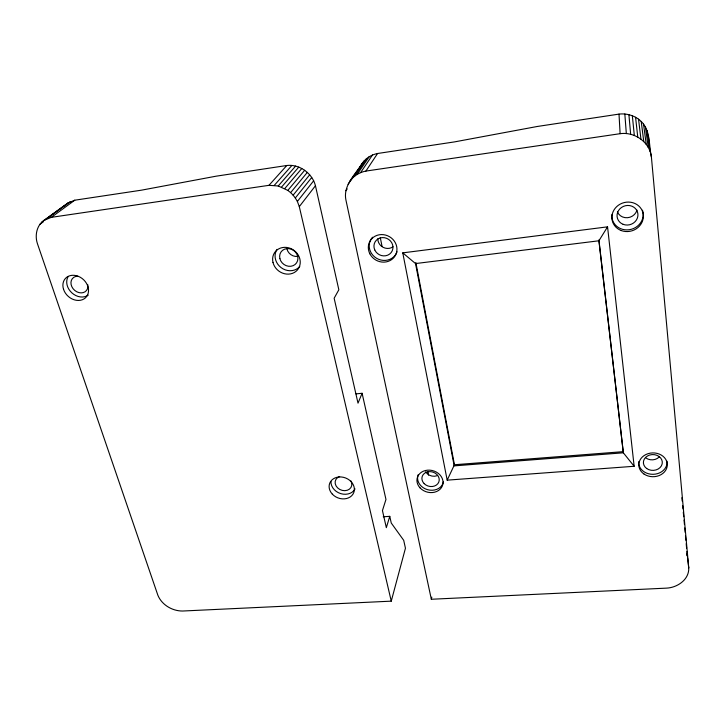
<?xml version="1.0" encoding="UTF-8"?>
<svg xmlns="http://www.w3.org/2000/svg" width="725" height="725" viewBox="0 0 725 725"><rect width="100%" height="100%" fill="white"/><g stroke="black" fill="none" stroke-linecap="round" stroke-linejoin="round"><path stroke-width="1.09" d="M686.965 555.785L686.91 551.498M688.75 567.992C689.185 579.728 677.241 587.649 666.547 588.129L431.33 599.258L345.934 200.055C342.843 185.537 355.332 174.498 362.183 163.433C365.753 158.24 371.39 154.679 377.562 153.501L454.339 141.928L537.243 126.485L619.005 114.106C627.034 113.154 635.435 115.773 641.217 121.483C650.678 130.645 648.739 145.208 651.403 156.981L688.75 567.992L687.617 558.123M431.33 599.258L431.801 597.119M634.148 466.275L623.337 452.808L454.185 465.876L415.534 263.565L415.887 262.704L454.448 464.743L447.18 480.149L634.148 466.275L607.559 226.843L402.765 252.862L447.18 480.149M356.011 393.874L362.101 393.285L358.005 403.154L334.143 298.238L338.838 289.773L315.447 185.736C312.321 173.329 299.642 163.995 286.801 165.499L216.113 176.184L141.393 190.186L74.775 200.2L67.751 203.1L44.053 220.309C36.694 225.321 34.673 235.435 37.392 243.555L157.887 595.288C161.847 604.949 172.314 611.057 182.582 611.03L391.255 601.152L405.447 548.227L403.698 540.306L391.264 523.033L389.76 516.345L383.235 516.78M389.76 516.345L386.334 527.664L382.447 510.581L385.963 499.452L362.101 393.285M359.709 168.236L360.533 166.233M361.086 165.3L362.183 163.433M607.559 226.843L598.913 240.782L623.337 452.808L598.923 239.93L598.913 240.782L415.534 263.565L402.765 252.862M349.812 181.395C353.546 175.976 359.455 172.278 365.907 171.073L377.562 153.501M360.597 172.604L372.505 154.969M345.952 190.738L347.202 188.899M357.144 174.417L369.197 156.718M354.371 176.402L366.551 158.63M348.1 184.313L364.195 160.887M391.255 601.152L299.298 206.625L315.447 185.736M299.298 206.625L297.377 201.441L313.662 180.788M297.377 201.441L295.311 197.988L311.723 177.498M295.311 197.988L293.136 195.17L309.675 174.816M293.136 195.17L290.625 192.623L307.309 172.396M44.053 220.309L51.33 217.337L268.966 185.328L278.237 185.981L287.825 190.403L304.672 170.275M284.798 188.527L301.799 168.499M281.581 187.05L298.763 167.094M278.237 185.981L295.601 166.088M274.358 185.265L291.921 165.418M64.416 206.19L67.751 203.1M268.966 185.328L286.801 165.499M51.33 217.337L74.775 200.2M41.869 222.095L65.631 204.831M46.862 218.687L70.47 201.514M40.002 224.206L43.527 221.642M365.907 171.073L620.12 133.69C634.556 131.606 649.827 142.136 651.403 156.981M454.448 464.743L623.292 451.648M287.825 190.403L290.625 192.623M380.263 237.537L382.048 246.346M427.886 471.812L428.557 475.12M647.126 130.636L650.062 151.253M645.44 127.038L648.277 147.447M643.528 124.12L646.238 144.357M641.217 121.483L643.782 141.565M638.553 119.181L640.936 139.127M687.11 553.746L687.363 555.93M635.571 117.26L637.764 137.079M681.853 497.722L682.189 501.075M682.633 505.533L682.968 508.887M683.294 512.24L683.738 516.707M632.336 115.746L634.321 135.475M684.047 520.07L684.454 524.556M684.763 527.927L685.17 532.413M685.478 535.784L685.886 540.27M686.194 543.641L686.602 548.127M648.386 136.046L649.002 142.798M649.21 145.045L649.419 147.293M628.901 114.677L630.659 134.324M624.832 113.97L626.327 133.572M619.005 114.106L620.12 133.69M297.676 256.414A9.289 8.374 37.7 0 1 286.928 248.947M299.769 266.474A14.246 12.769 37.1 0 1 281.11 267.616A14.246 12.769 37.1 0 1 277.05 249.355M88.223 295.138A13.857 11.274 42.5 0 1 71.929 292.918A13.857 11.274 42.5 0 1 67.978 276.887M87.77 284.635A9.235 7.522 42.5 0 1 81.073 292.891A9.235 7.522 42.5 0 1 71.104 284.481A9.235 7.522 42.5 0 1 77.765 276.198M355.042 488.895A12.823 10.621 21.2 0 1 340.705 493.616A12.823 10.621 21.2 0 1 330.962 481.491M350.945 480.929A8.546 7.078 21.2 0 1 347.302 490.245A8.546 7.078 21.2 0 1 336.047 485.868A8.546 7.078 21.2 0 1 339.653 476.533M437.157 475.709A8.637 7.295 15.3 0 1 425.638 471.757M636.976 210.15A10.34 9.588 -17.5 0 1 627.569 217.708A10.34 9.588 -17.5 0 1 617.428 211.89M393.032 246.79A9.516 8.872 29.7 0 1 383.072 247.297A9.516 8.872 29.7 0 1 377.807 238.77M659.134 457.058A9.316 7.83 -0.9 0 1 646.029 458.055M397.037 251.792A14.509 13.485 29.4 0 1 376.538 258.263A14.509 13.485 29.4 0 1 372.541 237.229M642.486 210.196A15.787 14.609 -16.5 0 1 629.3 229.725A15.787 14.609 -16.5 0 1 611.873 214.682M667 461.236A14.21 11.872 -0.6 0 1 653.098 474.313A14.21 11.872 -0.6 0 1 638.689 461.707M443.428 481.844A13.159 11.056 15.4 0 1 427.442 489.656A13.159 11.056 15.4 0 1 418.243 474.54M272.981 262.396A14.355 12.832 37 0 0 295.9 271.431A14.355 12.832 37 0 0 290.426 248.394A14.355 12.832 37 0 0 272.981 262.396M332.322 494.133A12.905 10.667 21.2 0 0 353.746 492.647A12.905 10.667 21.2 0 0 339.146 476.968A12.905 10.667 21.2 0 0 332.322 494.133M63.555 289.357A13.956 11.328 42.4 0 0 85.342 297.939A13.956 11.328 42.4 0 0 78.237 276.288A13.956 11.328 42.4 0 0 63.555 289.357M279.868 258.571A9.498 8.51 37.1 0 0 295.048 264.525A9.498 8.51 37.1 0 0 291.405 249.264A9.498 8.51 37.1 0 0 279.868 258.571M424.17 483.629A8.772 7.368 15.4 0 0 438.843 481.962A8.772 7.368 15.4 0 0 428.683 471.676A8.772 7.368 15.4 0 0 424.17 483.629M623.11 224.315A10.522 9.742 -16.5 0 0 637.909 213.948A10.522 9.742 -16.5 0 0 621.461 207.486A10.522 9.742 -16.5 0 0 623.11 224.315M374.762 249.926A9.679 8.99 29.4 0 0 391.147 252.59A9.679 8.99 29.4 0 0 384.468 237.718A9.679 8.99 29.4 0 0 374.762 249.926M646.718 468.531A9.47 7.921 -0.6 0 0 662.161 463.873A9.47 7.921 -0.6 0 0 649.654 455.037A9.47 7.921 -0.6 0 0 646.718 468.531M621.252 230.559A15.85 14.663 -16.3 0 0 643.283 214.627A15.85 14.663 -16.3 0 0 618.325 205.284A15.85 14.663 -16.3 0 0 621.252 230.559M369.85 253.786A14.572 13.521 29.3 0 0 394.627 256.614A14.572 13.521 29.3 0 0 383.425 234.673A14.572 13.521 29.3 0 0 369.85 253.786M643.999 474.032A14.255 11.908 -0.5 0 0 667.118 466.719A14.255 11.908 -0.5 0 0 648.041 453.678A14.255 11.908 -0.5 0 0 643.999 474.032M420.083 487.907A13.204 11.083 15.4 0 0 442.313 486.013A13.204 11.083 15.4 0 0 427.551 470.172A13.204 11.083 15.4 0 0 420.083 487.907"/></g></svg>
